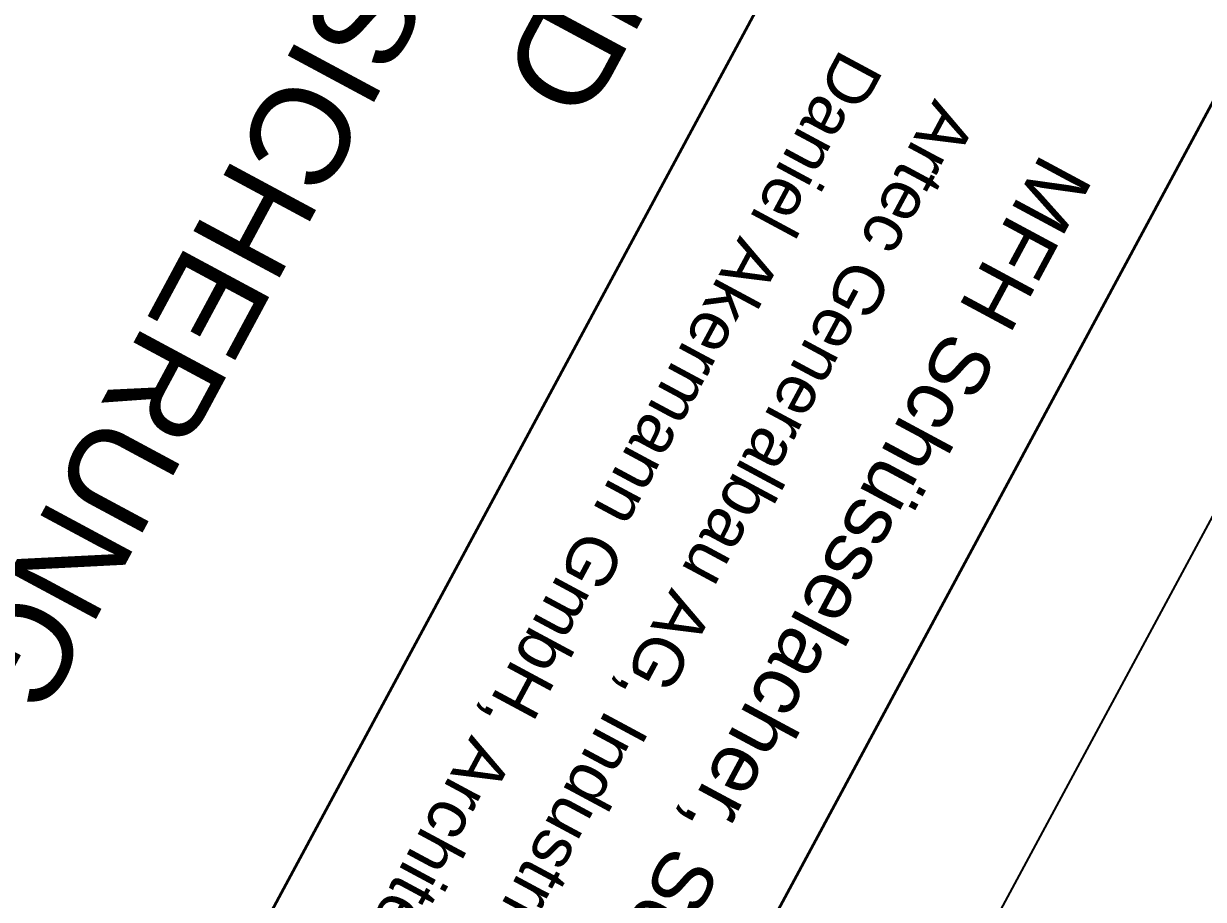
# Model space of a CAD drawing. Header units: metres. Extents: x 2711799 to 2711985, y 1236908 to 1237087.
# Drawn here: x 2711922.233 to 2711925.241, y 1237069.079 to 1237071.314 of the extents above; entities that cross this region are included whole.
import ezdxf

# ---------------------------------------------------------------- set-up
doc = ezdxf.new("R2010")
doc.units = ezdxf.units.M
doc.linetypes.add('AUSGEZOGEN', pattern=[0])
doc.layers.add('XR$7$STANDARD_1', color=7, linetype='AUSGEZOGEN', lineweight=13)
doc.styles.add('ARIAL', font='arial.ttf')

msp = doc.modelspace()

# ---------------------------------------------------------------- linework, layer by layer
at = {"layer": 'XR$7$STANDARD_1', "color": 7, "linetype": 'AUSGEZOGEN', "lineweight": 35, "transparency": 33554687}
for p, q in [((2711925.0915, 1237073.1905, 640.05), (2711920.5929, 1237064.8232, 640.05)), ((2711926.0919, 1237072.6526, 640.05), (2711921.5933, 1237064.2853, 640.05))]:
    msp.add_line(p, q, dxfattribs=at)
at = {"layer": 'XR$7$STANDARD_1', "color": 7, "linetype": 'AUSGEZOGEN', "lineweight": 25, "transparency": 33554687}
msp.add_line((2711926.7689, 1237072.8563, 640.05), (2711921.7968, 1237063.6083, 640.05), dxfattribs=at)

# ---------------------------------------------------------------- texts
at = {"layer": 'XR$7$STANDARD_1', "color": 7, "linetype": 'AUSGEZOGEN', "lineweight": 25, "transparency": 33554687, "insert": (2711924.7573, 1237073.0864, 640.05), "char_height": 0.25, "width": 4.45045, "attachment_point": 1, "rotation": 241.7357, "line_spacing_factor": 1.204819, "style": 'ARIAL'}
msp.add_mtext('\\A1;{\\fArial|i0|b0;\\H0.250000;\\W1.000000;\\C7;AUSHUB UND }\\P{\\fArial|i0|b0;\\H0.250000;\\W1.000000;\\C7;BAUGRUBENSICHERUNG}\\P', dxfattribs=at)
at = {"layer": 'XR$7$STANDARD_1', "color": 7, "linetype": 'AUSGEZOGEN', "lineweight": 25, "transparency": 33554687, "attachment_point": 7, "rotation": 241.7357, "style": 'ARIAL'}
for s, insert, char_height, width in [('\\W1.00;Daniel Akermann GmbH, Architektur und Plaung, Rotackerstrasse 9, 8645 Jona', (2711924.2835, 1237071.271, 640.05), 0.125, 6.260706), ('\\W1.00;Artec Generalbau AG, Industriestrasse 37, 8625 Gossau ZH', (2711924.5356, 1237071.1355, 640.05), 0.125, 4.735634), ('\\W1.00;MFH Schüsselacher, Schüsselacher 5, 8636 Wald', (2711924.8046, 1237071.0007, 640.05), 0.15, 4.765346)]:
    msp.add_mtext(s, dxfattribs=dict(at, insert=insert, char_height=char_height, width=width))

doc.saveas('drawing.dxf')
